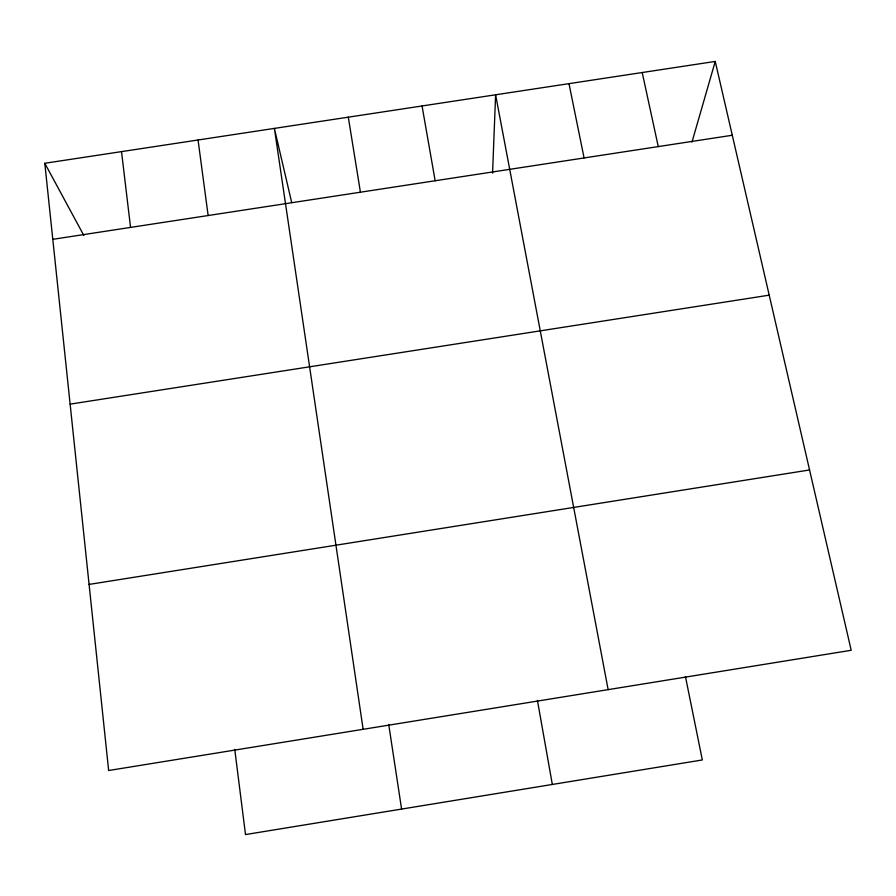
<?xml version="1.0" encoding="UTF-8"?>
<svg xmlns="http://www.w3.org/2000/svg" width="896" height="896" viewBox="0 0 896 896"><rect width="100%" height="100%" fill="white"/><g stroke="black" fill="none" stroke-linecap="round" stroke-linejoin="round"><path stroke-width="1.34" d="M492.565 173.141L495.611 94.797L608.138 689.64M691.992 142.05L715.243 61.432L44.8 163.274L108.651 770.515L851.2 650.283L715.243 61.432M89.085 584.416L809.57 469.963M70.123 404.141L769.205 295.165M52.797 239.322L732.29 135.251M44.8 163.274L83.843 235.458M291.693 202.541L274.389 128.397L363.138 729.31M642.208 72.52L658.269 146.586M568.994 83.642L584.08 157.954M685.418 676.402L702.33 759.965L245.504 834.568L234.752 749.37M537.432 700.358L552.328 784.459M422.05 105.963L435.165 180.768M348.309 117.174L360.427 192.214M388.718 724.438L401.587 809.077M198.05 140L208.141 215.533M121.52 151.626L130.558 227.416"/></g></svg>
